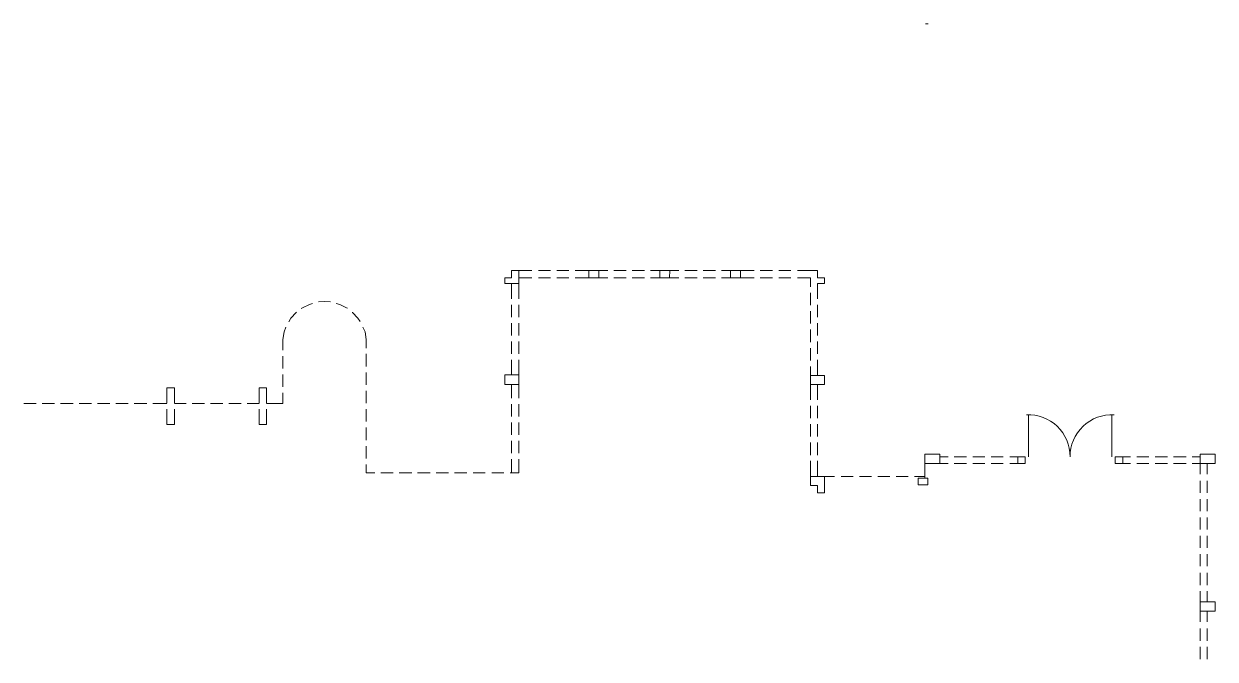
# Model space of a CAD drawing. Header units: millimetres. Extents: x -59 to 47, y 152 to 919.
# Drawn here: x -2.57 to 46.5, y 252.38 to 278.56 of the extents above; entities that cross this region are included whole.
import ezdxf

# ---------------------------------------------------------------- set-up
doc = ezdxf.new("R2010")
doc.units = ezdxf.units.MM
doc.layers.add('PDF_014402$BL-ABOVE', color=7, linetype='Continuous')
doc.layers.add('PDF_014403$WN', color=7, linetype='Continuous')

msp = doc.modelspace()

# ---------------------------------------------------------------- linework, layer by layer
at = {"layer": 'PDF_014402$BL-ABOVE', "lineweight": 9}
for points in [[(17.809, 267.865), (17.809, 268.394), (18.356, 268.394), (17.809, 268.394), (17.509, 268.394), (17.509, 268.094), (17.245, 268.094), (17.245, 267.865), (17.509, 267.865), (17.509, 267.23)], [(17.809, 267.23), (17.809, 267.865), (17.245, 267.865), (17.245, 268.094), (17.509, 268.094)], [(18.356, 268.094), (17.809, 268.094)], [(19.114, 268.094), (18.62, 268.094)], [(19.872, 268.094), (19.378, 268.094)], [(20.701, 268.094), (20.137, 268.094)], [(21.106, 268.094), (21.477, 268.094)], [(21.723, 268.094), (22.235, 268.094)], [(22.482, 268.094), (22.993, 268.094)], [(23.24, 268.094), (23.628, 268.094)], [(24.016, 268.094), (24.404, 268.094)], [(24.65, 268.094), (25.162, 268.094)], [(25.409, 268.094), (25.92, 268.094)], [(27.507, 268.094), (26.943, 268.094), (26.537, 268.094), (26.537, 268.394), (26.943, 268.394), (26.943, 268.094), (26.943, 268.394), (26.537, 268.394), (26.537, 268.094), (26.167, 268.094)], [(26.943, 268.394), (27.507, 268.394)], [(27.754, 268.394), (28.265, 268.394)], [(27.754, 268.094), (28.265, 268.094)], [(28.529, 268.394), (29.023, 268.394)], [(28.529, 268.094), (29.023, 268.094)], [(30.116, 267.23), (30.116, 267.865), (30.399, 267.865), (30.399, 268.094), (30.116, 268.094), (30.116, 268.394), (29.834, 268.394), (29.288, 268.394)], [(29.288, 268.094), (29.834, 268.094), (29.834, 267.724)], [(29.834, 267.477), (29.834, 266.966)], [(9.31, 267.036), (9.187, 267.001), (8.905, 266.86), (8.852, 266.825)], [(10.051, 267.107), (9.804, 267.125), (9.557, 267.107)], [(10.756, 266.842), (10.721, 266.86), (10.439, 267.001), (10.298, 267.036)], [(17.509, 266.984), (17.509, 266.472)], [(17.809, 266.472), (17.809, 266.984)], [(30.116, 266.984), (30.116, 266.472)], [(8.658, 266.684), (8.64, 266.666), (8.429, 266.437), (8.34, 266.278)], [(11.285, 266.296), (11.179, 266.437), (10.968, 266.666), (10.968, 266.684)], [(29.834, 266.719), (29.834, 266.208)], [(8.217, 266.067), (8.147, 265.873), (8.094, 265.555), (8.094, 265.115)], [(11.532, 265.203), (11.532, 265.555), (11.479, 265.873), (11.391, 266.067)], [(17.509, 266.225), (17.509, 265.714)], [(17.809, 265.714), (17.809, 266.225)], [(30.116, 266.225), (30.116, 265.714)], [(29.834, 265.961), (29.834, 265.45)], [(17.509, 265.467), (17.509, 264.956)], [(17.809, 264.956), (17.809, 265.467)], [(29.834, 265.203), (29.834, 264.691)], [(30.116, 265.467), (30.116, 264.956)], [(8.094, 264.868), (8.094, 264.356)], [(11.532, 264.956), (11.532, 264.444)], [(17.509, 264.709), (17.509, 264.092)], [(17.809, 264.092), (17.809, 264.709)], [(30.116, 264.709), (30.116, 264.074)], [(8.094, 264.109), (8.094, 263.598)], [(11.532, 264.198), (11.532, 263.686)], [(29.834, 264.444), (29.834, 264.074)], [(3.315, 262.928), (3.315, 263.563), (3.633, 263.563), (3.633, 262.928)], [(7.124, 262.928), (7.124, 263.563), (7.424, 263.563), (7.424, 262.928)], [(17.509, 263.14), (17.509, 263.704)], [(17.809, 263.14), (17.809, 263.704)], [(29.834, 263.704), (29.834, 263.069)], [(30.116, 263.704), (30.116, 263.069)], [(7.424, 262.91), (8.094, 262.91), (8.094, 263.351)], [(11.532, 263.439), (11.532, 262.928)], [(-2.574, 262.91), (-2.063, 262.91)], [(-1.816, 262.91), (-1.304, 262.91)], [(-1.058, 262.91), (-0.546, 262.91)], [(-0.299, 262.91), (0.212, 262.91)], [(0.459, 262.91), (0.97, 262.91)], [(1.217, 262.91), (1.728, 262.91)], [(1.975, 262.91), (2.487, 262.91)], [(2.733, 262.91), (3.315, 262.91)], [(3.633, 262.681), (3.633, 262.047), (3.315, 262.047), (3.315, 262.681)], [(3.633, 262.91), (4.109, 262.91)], [(4.356, 262.91), (4.867, 262.91)], [(5.114, 262.91), (5.625, 262.91)], [(5.872, 262.91), (6.383, 262.91)], [(6.63, 262.91), (7.124, 262.91)], [(7.424, 262.681), (7.424, 262.047), (7.124, 262.047), (7.124, 262.681)], [(11.532, 262.681), (11.532, 262.17)], [(17.509, 262.382), (17.509, 262.893)], [(17.809, 262.382), (17.809, 262.893)], [(29.834, 262.822), (29.834, 262.311)], [(30.116, 262.822), (30.116, 262.311)], [(17.509, 261.623), (17.509, 262.135)], [(17.809, 261.623), (17.809, 262.135)], [(29.834, 262.064), (29.834, 261.553)], [(30.116, 262.064), (30.116, 261.553)], [(38.809, 262.452), (38.809, 260.724), (38.809, 262.452)], [(42.247, 262.452), (42.247, 260.724), (42.247, 262.452)], [(11.532, 261.923), (11.532, 261.412)], [(11.532, 261.165), (11.532, 260.654)], [(17.509, 260.865), (17.509, 261.376)], [(17.809, 260.865), (17.809, 261.376)], [(29.834, 261.306), (29.834, 260.795)], [(30.116, 261.306), (30.116, 260.795)], [(17.456, 260.054), (17.809, 260.054), (17.809, 260.618)], [(17.509, 260.054), (17.509, 260.618)], [(35.159, 260.724), (35.494, 260.724)], [(35.741, 260.724), (36.252, 260.724)], [(36.517, 260.724), (37.011, 260.724)], [(37.275, 260.724), (37.769, 260.724)], [(38.033, 260.724), (38.368, 260.724)], [(42.688, 260.724), (43.006, 260.724)], [(43.27, 260.724), (43.764, 260.724)], [(44.028, 260.724), (44.54, 260.724)], [(44.786, 260.724), (45.298, 260.724)], [(45.545, 260.724), (45.88, 260.724)], [(11.532, 260.407), (11.532, 260.054), (11.885, 260.054)], [(29.834, 260.548), (29.834, 259.913)], [(30.116, 260.548), (30.116, 259.913)], [(35.159, 260.442), (35.494, 260.442)], [(35.741, 260.442), (36.252, 260.442)], [(36.517, 260.442), (37.011, 260.442)], [(37.275, 260.442), (37.769, 260.442)], [(38.033, 260.442), (38.368, 260.442)], [(43.006, 260.442), (42.688, 260.442)], [(43.764, 260.442), (43.27, 260.442)], [(44.54, 260.442), (44.028, 260.442)], [(45.298, 260.442), (44.786, 260.442)], [(45.88, 260.001), (45.88, 260.442), (45.545, 260.442)], [(46.162, 260.442), (46.162, 260.001)], [(12.643, 260.054), (12.131, 260.054)], [(13.401, 260.054), (12.89, 260.054)], [(14.159, 260.054), (13.648, 260.054)], [(14.917, 260.054), (14.406, 260.054)], [(15.676, 260.054), (15.164, 260.054)], [(16.434, 260.054), (15.94, 260.054)], [(17.192, 260.054), (16.698, 260.054)], [(30.399, 259.243), (30.399, 259.913), (29.834, 259.913), (29.834, 259.543), (30.116, 259.543), (30.116, 259.243)], [(30.399, 259.543), (30.399, 259.913), (30.822, 259.913)], [(31.086, 259.913), (31.58, 259.913)], [(31.844, 259.913), (32.338, 259.913)], [(32.603, 259.913), (33.096, 259.913)], [(33.361, 259.913), (33.854, 259.913)], [(34.119, 259.913), (34.542, 259.913)], [(45.88, 259.737), (45.88, 259.243)], [(46.162, 259.737), (46.162, 259.243)], [(45.88, 258.978), (45.88, 258.485)], [(46.162, 258.978), (46.162, 258.485)], [(45.88, 258.22), (45.88, 257.727)], [(46.162, 258.22), (46.162, 257.727)], [(45.88, 257.462), (45.88, 256.968)], [(46.162, 257.462), (46.162, 256.968)], [(45.88, 256.704), (45.88, 256.21)], [(46.162, 256.704), (46.162, 256.21)], [(45.88, 255.946), (45.88, 255.434)], [(46.162, 255.946), (46.162, 255.434)], [(45.88, 255.188), (45.88, 254.747)], [(46.162, 255.188), (46.162, 254.747)], [(45.88, 254.359), (45.88, 253.918)], [(46.162, 253.918), (46.162, 254.359)], [(45.88, 253.654), (45.88, 253.142)], [(46.162, 253.142), (46.162, 253.654)], [(45.88, 252.895), (45.88, 252.384)], [(46.162, 252.384), (46.162, 252.895)]]:
    msp.add_lwpolyline(points, dxfattribs=at)
for points in [[(18.62, 268.394), (19.114, 268.394)], [(19.378, 268.394), (19.872, 268.394)], [(20.137, 268.394), (20.701, 268.394)], [(21.106, 268.394), (20.701, 268.394), (20.701, 268.094), (21.106, 268.094)], [(21.106, 268.394), (20.701, 268.394), (20.701, 268.094), (21.106, 268.094)], [(21.477, 268.394), (21.106, 268.394)], [(22.235, 268.394), (21.723, 268.394)], [(22.993, 268.394), (22.482, 268.394)], [(23.628, 268.394), (23.24, 268.394), (23.628, 268.394), (24.033, 268.394), (24.404, 268.394), (24.033, 268.394), (24.016, 268.094), (23.628, 268.094)], [(24.033, 268.394), (24.016, 268.094), (23.628, 268.094), (23.628, 268.394)], [(25.162, 268.394), (24.65, 268.394)], [(25.92, 268.394), (25.409, 268.394)], [(26.537, 268.394), (26.167, 268.394)], [(17.809, 264.092), (17.245, 264.092), (17.245, 263.704), (17.809, 263.704)], [(30.399, 264.074), (29.834, 264.074), (29.834, 263.704), (30.399, 263.704)], [(35.159, 260.442), (35.159, 260.83), (34.542, 260.83), (34.542, 260.442)], [(35.159, 260.442), (35.159, 260.83), (34.542, 260.83), (34.542, 260.442)], [(38.668, 260.442), (38.668, 260.724), (38.368, 260.724), (38.368, 260.442)], [(38.668, 260.442), (38.668, 260.724), (38.368, 260.724), (38.368, 260.442)], [(42.688, 260.442), (42.688, 260.724), (42.371, 260.724), (42.371, 260.442)], [(42.688, 260.442), (42.688, 260.724), (42.371, 260.724), (42.371, 260.442)], [(45.88, 260.83), (46.497, 260.83), (46.497, 260.442), (45.88, 260.442)], [(34.542, 259.842), (34.542, 260.442)], [(34.26, 259.56), (34.666, 259.56), (34.666, 259.842), (34.26, 259.842)], [(34.26, 259.56), (34.666, 259.56), (34.666, 259.842), (34.26, 259.842)], [(30.399, 259.243), (30.116, 259.243)], [(45.88, 254.747), (46.497, 254.747), (46.497, 254.359), (45.88, 254.359)]]:
    msp.add_lwpolyline(points, close=True, dxfattribs=at)
msp.add_lwpolyline([(42.336, 262.452, 0.431544), (40.519, 260.724, 0.432761), (38.721, 262.452)], format="xyb", dxfattribs=at)
at = {"layer": 'PDF_014403$WN', "lineweight": 0}
msp.add_lwpolyline([(34.672, 278.558), (34.566, 278.558)], dxfattribs=at)

doc.saveas('drawing.dxf')
